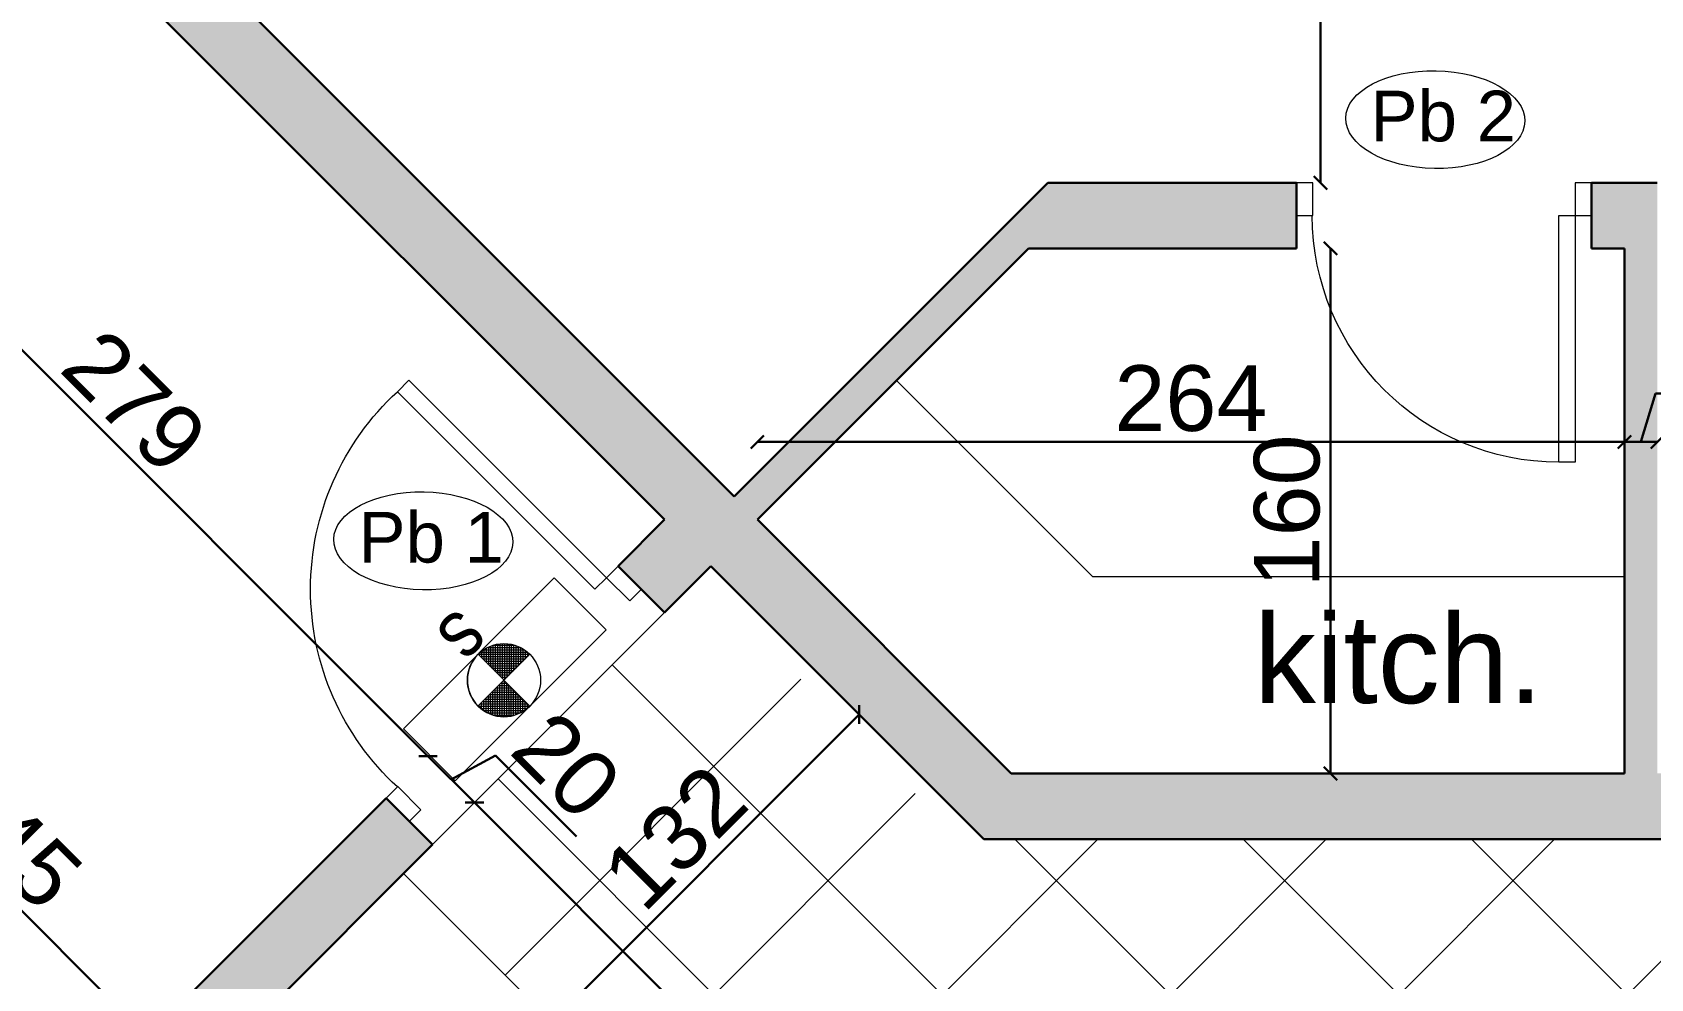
# Model space of a CAD drawing. Header units: millimetres. Extents: x 2804 to 3317, y 6834 to 7064.
# Drawn here: x 2854.183 to 2859.116, y 6898.802 to 6901.686 of the extents above; entities that cross this region are included whole.
import ezdxf

# ---------------------------------------------------------------- set-up
doc = ezdxf.new("R2010")
doc.units = ezdxf.units.MM
doc.header["$PDMODE"] = 1
for name, color, linetype, lineweight in [('cotation', 3, 'Continuous', 30), ('Hachures', 8, 'Continuous', 20), ('Legende', 7, 'Continuous', 30), ('menuise', 50, 'Continuous', 18), ('SECURITE', 2, 'Continuous', 0), ('zin menuiserie', 150, 'Continuous', 5), ('Zin mur', 30, 'Continuous', 30), ('zin sanit', 150, 'Continuous', 5)]:
    doc.layers.add(name, color=color, linetype=linetype, lineweight=lineweight)
doc.layers.add('zin hatch mur', color=8, linetype='Continuous')
doc.layers.add('zin texte', color=33, linetype='Continuous')
doc.styles.add('ARIAL', font='arial.ttf')
doc.styles.add('PA3', font='arial.ttf', dxfattribs={"height": 3})
doc.styles.add('PsikTxtStyle', font='arial.ttf')
doc.styles.get("Standard").update_dxf_attribs({"font": 'arial.ttf'})
doc.dimstyles.new('cotation 100', dxfattribs={"dimtxt": 0.2, "dimasz": 0.04, "dimexe": 0, "dimexo": 0, "dimgap": 0.03, "dimtad": 1, "dimdec": 0, "dimlfac": 100, "dimdsep": 46, "dimtxsty": 'ARIAL', "dimblk": 'OBLIQUE', "dimcen": 0.09, "dimse1": 1, "dimse2": 1, "dimclrd": 256, "dimclre": 256, "dimclrt": 256, "dimadec": 3, "dimazin": 2, "dimtfac": 1, "dimtdec": 0, "dimtofl": 0, "dimtmove": 1, "dimatfit": 3, "dimfxl": 0, "dimtolj": 1, "dimtzin": 0, "dimlwd": -1, "dimlwe": -1, "dimarcsym": 0})

# ---------------------------------------------------------------- blocks, each defined once
blk = doc.blocks.new('P90')
at = {"ltscale": 0.005}
for p, q in [((-50, 751.6), (-100, 751.6)), ((-100, 751.6), (-100, 0)), ((-50, 0), (-50, 751.6)), ((-900, -100), (-900, 0)), ((-900, 0), (-850, 0)), ((-850, 0), (-850, -100)), ((-100, 0), (-50, 0)), ((-50, 0), (0, 0)), ((-50, -100), (-50, 0)), ((0, 0), (0, -100)), ((-850, -100), (-900, -100)), ((0, -100), (-50, -100))]:
    blk.add_line(p, q, dxfattribs=at)
blk.add_arc((-100, 0), 751.6, 90, 180, dxfattribs=at)
blk = doc.blocks.new('p100')
at = {"layer": 'zin menuiserie'}
for p, q in [((2868.5687, 7190.0269), (2868.5687, 7189.9769)), ((2868.6687, 7190.0269), (2868.5687, 7190.0269)), ((2868.6687, 7189.9769), (2868.6687, 7190.0269)), ((2868.5687, 7189.9769), (2868.6687, 7189.9769)), ((2868.6687, 7189.9769), (2869.5203, 7189.9769)), ((2868.6687, 7189.9269), (2868.6687, 7189.9769)), ((2869.5203, 7189.9769), (2869.5203, 7189.9269)), ((2869.5203, 7189.9269), (2868.6687, 7189.9269)), ((2868.6687, 7189.0769), (2868.5687, 7189.0769)), ((2868.5687, 7189.0769), (2868.5687, 7189.0269)), ((2868.6687, 7189.0269), (2868.6687, 7189.0769)), ((2868.5687, 7189.0269), (2868.6687, 7189.0269))]:
    blk.add_line(p, q, dxfattribs=at)
blk.add_arc((2868.7038, 7189.8919), 0.8173, 267.544, 2.456, dxfattribs=at)
blk = doc.blocks.new('_Oblique')
at = {"color": 0, "linetype": 'ByBlock', "lineweight": -2}
blk.add_line((-0.5, -0.5), (0.5, 0.5), dxfattribs=at)
blk = doc.blocks.new('*D157')
at = {"layer": 'cotation', "transparency": 16777216}
blk.add_line((2853.5091, 6899.6504), (2854.5346, 6898.6249), dxfattribs=at)
at = {"layer": 'Defpoints', "color": 0, "transparency": 16777216}
for p in [(2853.1109, 6899.2521), (2854.5346, 6898.6249), (2854.1364, 6898.2266)]:
    blk.add_point(p, dxfattribs=at)
at = {"layer": 'cotation', "transparency": 16777216, "xscale": 0.04, "yscale": 0.04, "zscale": 0.04}
for p, rotation in [((2853.5091, 6899.6504), 134.9999999994156), ((2854.5346, 6898.6249), 314.9999999994156)]:
    blk.add_blockref('_Oblique', p, dxfattribs=dict(at, rotation=rotation))
at = {"layer": 'cotation', "transparency": 16777216, "insert": (2854.1153, 6899.231), "char_height": 0.2, "attachment_point": 5, "rotation": 315, "style": 'ARIAL'}
blk.add_mtext('\\A1;145', dxfattribs=at)
blk = doc.blocks.new('*D161')
at = {"layer": 'cotation', "transparency": 16777216}
blk.add_line((2858.1095, 6905.7067), (2858.1095, 6901.2271), dxfattribs=at)
at = {"layer": 'Defpoints', "color": 0, "transparency": 16777216}
for p in [(2858.1095, 6905.7067), (2858.1095, 6901.2271), (2858.1223, 6901.2271)]:
    blk.add_point(p, dxfattribs=at)
at = {"layer": 'cotation', "transparency": 16777216, "xscale": 0.04, "yscale": 0.04, "zscale": 0.04}
for p, rotation in [((2858.1095, 6905.7067), 90), ((2858.1095, 6901.2271), 270)]:
    blk.add_blockref('_Oblique', p, dxfattribs=dict(at, rotation=rotation))
at = {"layer": 'cotation', "transparency": 16777216, "insert": (2857.9774, 6903.4669), "char_height": 0.2, "attachment_point": 5, "rotation": 90, "style": 'ARIAL'}
blk.add_mtext('\\A1;448', dxfattribs=at)
blk = doc.blocks.new('*D162')
at = {"layer": 'cotation', "transparency": 16777216}
blk.add_line((2858.1398, 6901.0271), (2858.1398, 6899.4271), dxfattribs=at)
at = {"layer": 'Defpoints', "color": 0, "transparency": 16777216}
for p in [(2858.1398, 6901.0271), (2858.1398, 6899.4271), (2858.1398, 6899.4271)]:
    blk.add_point(p, dxfattribs=at)
at = {"layer": 'cotation', "transparency": 16777216, "xscale": 0.04, "yscale": 0.04, "zscale": 0.04}
for p, rotation in [((2858.1398, 6901.0271), 90), ((2858.1398, 6899.4271), 270)]:
    blk.add_blockref('_Oblique', p, dxfattribs=dict(at, rotation=rotation))
at = {"layer": 'cotation', "transparency": 16777216, "insert": (2858.0077, 6900.2271), "char_height": 0.2, "attachment_point": 5, "rotation": 90, "style": 'ARIAL'}
blk.add_mtext('\\A1;160', dxfattribs=at)
blk = doc.blocks.new('*D172')
at = {"layer": 'cotation', "transparency": 16777216}
blk.add_line((2860.5158, 6894.353), (2855.5307, 6899.3381), dxfattribs=at)
at = {"layer": 'Defpoints', "color": 0, "transparency": 16777216}
for p in [(2855.5307, 6899.3381), (2855.3147, 6899.1221), (2860.2998, 6894.137)]:
    blk.add_point(p, dxfattribs=at)
at = {"layer": 'cotation', "transparency": 16777216, "xscale": 0.04, "yscale": 0.04, "zscale": 0.04}
for p, rotation in [((2855.5307, 6899.3381), 134.9999999998745), ((2860.5158, 6894.353), 314.9999999998745)]:
    blk.add_blockref('_Oblique', p, dxfattribs=dict(at, rotation=rotation))
at = {"layer": 'cotation', "transparency": 16777216, "insert": (2858.1166, 6896.9389), "char_height": 0.2, "attachment_point": 5, "rotation": 315, "style": 'ARIAL'}
blk.add_mtext('\\A1;705', dxfattribs=at)
blk = doc.blocks.new('*D173')
at = {"layer": 'cotation', "transparency": 16777216}
blk.add_line((2855.3892, 6899.4795), (2853.4137, 6901.455), dxfattribs=at)
at = {"layer": 'Defpoints', "color": 0, "transparency": 16777216}
for p in [(2853.4137, 6901.455), (2853.1109, 6901.1521), (2855.0319, 6899.1221)]:
    blk.add_point(p, dxfattribs=at)
at = {"layer": 'cotation', "transparency": 16777216, "xscale": 0.04, "yscale": 0.04, "zscale": 0.04}
for p, rotation in [((2853.4137, 6901.455), 135.0000000005856), ((2855.3892, 6899.4795), 315.0000000005855)]:
    blk.add_blockref('_Oblique', p, dxfattribs=dict(at, rotation=rotation))
at = {"layer": 'cotation', "transparency": 16777216, "insert": (2854.4949, 6900.5606), "char_height": 0.2, "attachment_point": 5, "rotation": 315, "style": 'ARIAL'}
blk.add_mtext('\\A1;279', dxfattribs=at)
blk = doc.blocks.new('*X298')
at = {"color": 0, "linetype": 'Continuous'}
for p, q in [((2123.93, 1390.31), (2124, 1390.38)), ((2133.9, 1380.42), (2123.94, 1390.38)), ((2123.98, 1389.47), (2124.89, 1390.38)), ((2132.98, 1380.46), (2123.98, 1389.46)), ((2124.08, 1388.69), (2125.77, 1390.38)), ((2124.23, 1387.96), (2126.66, 1390.38)), ((2124.43, 1387.27), (2127.54, 1390.38)), ((2124.67, 1386.63), (2128.43, 1390.38)), ((2133.9, 1381.3), (2124.82, 1390.38)), ((2124.94, 1386.01), (2129.31, 1390.38)), ((2125.25, 1385.44), (2130.19, 1390.38)), ((2125.58, 1384.89), (2131.08, 1390.38)), ((2133.9, 1382.19), (2125.71, 1390.38)), ((2125.95, 1384.37), (2131.96, 1390.38)), ((2126.34, 1383.88), (2132.85, 1390.38)), ((2133.9, 1383.07), (2126.59, 1390.38)), ((2126.77, 1383.42), (2133.73, 1390.39)), ((2127.22, 1382.99), (2133.9, 1389.67)), ((2133.9, 1383.95), (2127.47, 1390.38)), ((2133.9, 1384.84), (2128.36, 1390.38)), ((2133.9, 1385.72), (2129.24, 1390.38)), ((2133.9, 1386.61), (2130.12, 1390.38)), ((2133.9, 1387.49), (2131.01, 1390.38)), ((2133.9, 1388.37), (2131.89, 1390.38)), ((2133.9, 1389.26), (2132.77, 1390.38)), ((2133.9, 1390.14), (2133.66, 1390.39)), ((2131.95, 1380.61), (2124.13, 1388.42)), ((2130.74, 1380.93), (2124.45, 1387.22)), ((2129.19, 1381.6), (2125.12, 1385.66)), ((2127.7, 1382.58), (2133.9, 1388.79)), ((2128.2, 1382.2), (2133.9, 1387.9)), ((2128.74, 1381.86), (2133.9, 1387.02)), ((2129.3, 1381.54), (2133.9, 1386.14)), ((2129.9, 1381.25), (2133.9, 1385.25)), ((2130.53, 1381), (2133.9, 1384.37)), ((2131.2, 1380.79), (2133.9, 1383.48)), ((2131.91, 1380.61), (2133.9, 1382.6)), ((2132.67, 1380.49), (2133.9, 1381.72)), ((2133.49, 1380.42), (2133.9, 1380.83))]:
    blk.add_line(p, q, dxfattribs=at)
blk = doc.blocks.new('sec 3eme')
at = {"layer": 'SECURITE', "color": 252, "true_color": 0x939598}
for p, q in [((2823.0858, 6887.6852, 1.3959), (2823.5457, 6888.1451, 1.3959)), ((2823.0858, 6887.6852, 1.3959), (2823.5457, 6888.1451, 1.3959)), ((2823.5457, 6888.1451, 1.3959), (2823.7039, 6887.9869, 1.3959)), ((2823.5457, 6888.1451, 1.3959), (2823.7039, 6887.9869, 1.3959)), ((2823.7039, 6887.9869, 1.3959), (2823.244, 6887.527, 1.3959)), ((2823.7039, 6887.9869, 1.3959), (2823.244, 6887.527, 1.3959)), ((2823.4713, 6887.7548, 1.3959), (2823.3136, 6887.9125, 1.3959)), ((2823.4713, 6887.7548, 1.3959), (2823.3136, 6887.9125, 1.3959)), ((2823.4713, 6887.7548, 1.3959), (2823.3136, 6887.9125, 1.3959)), ((2823.4713, 6887.7548, 1.3959), (2823.3136, 6887.9125, 1.3959)), ((2823.4713, 6887.7548, 1.3959), (2823.3136, 6887.9125, 1.3959)), ((2823.4713, 6887.7548, 1.3959), (2823.3136, 6887.9125, 1.3959)), ((2823.4713, 6887.7548, 1.3959), (2823.3136, 6887.9125, 1.3959)), ((2823.4713, 6887.7548, 1.3959), (2823.3136, 6887.9125, 1.3959)), ((2823.4713, 6887.9125, 1.3959), (2823.3152, 6887.7563, 1.3959)), ((2823.4713, 6887.9125, 1.3959), (2823.3152, 6887.7563, 1.3959)), ((2823.244, 6887.527, 1.3959), (2823.0858, 6887.6852, 1.3959)), ((2823.244, 6887.527, 1.3959), (2823.0858, 6887.6852, 1.3959))]:
    blk.add_line(p, q, dxfattribs=at)
blk.add_circle((2823.3924, 6887.8337, 1.3959), 0.1115, dxfattribs=at)
blk.add_circle((2823.3924, 6887.8337, 1.3959), 0.1115, dxfattribs=at)
for start, end in [(135, 225), (135, 225), (135, 225), (135, 225), (135, 225), (135, 225), (225, 315), (225, 315), (225, 315), (225, 315), (225, 315), (225, 315)]:
    blk.add_arc((2823.3924, 6887.8337, 1.3959), 0.1115, start, end, dxfattribs=at)
at = {"layer": 'SECURITE', "color": 252, "true_color": 0x939598, "extrusion": (0, 0, -1)}
for p, xscale, yscale, zscale, rotation in [((-2829.2738, 6915.7112, -1.3959), -0.01118662049062553, 0.01118662042579673, 0.01118662047361531, 135.0000000000002), ((-2829.2738, 6915.7112, -1.3959), -0.01118662049062553, 0.01118662042579673, 0.01118662047361531, 135.0000000000002), ((-2829.2925, 6859.96, -1.3959), 0.01118662045994821, 0.01118662045994821, 0.01118662045994821, 44.96149107211253), ((-2829.2925, 6859.96, -1.3959), 0.01118662045994821, 0.01118662045994821, 0.01118662045994821, 44.96149107211253)]:
    blk.add_blockref('*X298', p, dxfattribs=dict(at, xscale=xscale, yscale=yscale, zscale=zscale, rotation=rotation))
at = {"layer": 'SECURITE', "color": 252, "true_color": 0x939598, "xscale": 0.01118662049062553, "yscale": 0.01118662049062553, "zscale": 0.01118662049062553, "rotation": 224.9999999999999}
blk.add_blockref('*X298', (2829.2738, 6915.7112, 1.3959), dxfattribs=at)
blk.add_blockref('*X298', (2829.2738, 6915.7112, 1.3959), dxfattribs=at)
at = {"layer": 'SECURITE', "color": 252, "true_color": 0x939598, "style": 'PA3', "text_generation_flag": 6, "width": 0.85}
blk.add_text('s', height=0.176, rotation=45, dxfattribs=at).set_placement((2823.2512, 6888.0576, 1.3959))
blk = doc.blocks.new('*D827')
at = {"layer": 'cotation', "transparency": 16777216}
for p, q in [((2859.0859, 6900.4374), (2859.13, 6900.5845)), ((2859.13, 6900.5845), (2859.457, 6900.5845)), ((2859.1359, 6900.4374), (2859.0359, 6900.4374))]:
    blk.add_line(p, q, dxfattribs=at)
at = {"layer": 'Defpoints', "color": 0, "transparency": 16777216}
for p in [(2859.0359, 6900.4374), (2859.0359, 6899.4271), (2859.1359, 6899.4271)]:
    blk.add_point(p, dxfattribs=at)
at = {"layer": 'cotation', "transparency": 16777216, "xscale": 0.04, "yscale": 0.04, "zscale": 0.04, "rotation": 180}
blk.add_blockref('_Oblique', (2859.0359, 6900.4374), dxfattribs=at)
at = {"layer": 'cotation', "transparency": 16777216, "xscale": 0.04, "yscale": 0.04, "zscale": 0.04}
blk.add_blockref('_Oblique', (2859.1359, 6900.4374), dxfattribs=at)
at = {"layer": 'cotation', "transparency": 16777216, "insert": (2859.2935, 6900.7166), "char_height": 0.2, "attachment_point": 5, "style": 'ARIAL'}
blk.add_mtext('\\A1;10', dxfattribs=at)
blk = doc.blocks.new('*D828')
at = {"layer": 'cotation', "transparency": 16777216}
blk.add_line((2859.0359, 6900.4374), (2856.3931, 6900.4374), dxfattribs=at)
at = {"layer": 'Defpoints', "color": 0, "transparency": 16777216}
for p in [(2856.3931, 6900.4374), (2856.3931, 6900.2005), (2859.0359, 6899.4271)]:
    blk.add_point(p, dxfattribs=at)
at = {"layer": 'cotation', "transparency": 16777216, "xscale": 0.04, "yscale": 0.04, "zscale": 0.04, "rotation": 180}
blk.add_blockref('_Oblique', (2856.3931, 6900.4374), dxfattribs=at)
at = {"layer": 'cotation', "transparency": 16777216, "xscale": 0.04, "yscale": 0.04, "zscale": 0.04}
blk.add_blockref('_Oblique', (2859.0359, 6900.4374), dxfattribs=at)
at = {"layer": 'cotation', "transparency": 16777216, "insert": (2857.7145, 6900.5695), "char_height": 0.2, "attachment_point": 5, "style": 'ARIAL'}
blk.add_mtext('\\A1;264', dxfattribs=at)
blk = doc.blocks.new('*D849')
at = {"layer": 'cotation', "transparency": 16777216}
for p, q in [((2855.3892, 6899.4795), (2855.5307, 6899.3381)), ((2855.46, 6899.4088), (2855.5952, 6899.4816)), ((2855.5952, 6899.4816), (2855.8421, 6899.2347))]:
    blk.add_line(p, q, dxfattribs=at)
at = {"layer": 'Defpoints', "color": 0, "transparency": 16777216}
for p in [(2855.5307, 6899.3381), (2855.4031, 6899.2105), (2855.0319, 6899.1221)]:
    blk.add_point(p, dxfattribs=at)
at = {"layer": 'cotation', "transparency": 16777216, "xscale": 0.04, "yscale": 0.04, "zscale": 0.04}
for p, rotation in [((2855.3892, 6899.4795), 135.0000000005856), ((2855.5307, 6899.3381), 315.0000000005855)]:
    blk.add_blockref('_Oblique', p, dxfattribs=dict(at, rotation=rotation))
at = {"layer": 'cotation', "transparency": 16777216, "insert": (2855.8121, 6899.4515), "char_height": 0.2, "attachment_point": 5, "rotation": 315, "style": 'ARIAL'}
blk.add_mtext('\\A1;20', dxfattribs=at)
blk = doc.blocks.new('*D851')
at = {"layer": 'cotation', "transparency": 16777216}
blk.add_line((2855.7669, 6898.67), (2856.7038, 6899.6069), dxfattribs=at)
at = {"layer": 'Defpoints', "color": 0, "transparency": 16777216}
for p in [(2856.2516, 6900.059), (2856.7038, 6899.6069), (2856.1986, 6898.2382)]:
    blk.add_point(p, dxfattribs=at)
at = {"layer": 'cotation', "transparency": 16777216, "xscale": 0.04, "yscale": 0.04, "zscale": 0.04}
for p, rotation in [((2856.7038, 6899.6069), 44.99999999974061), ((2855.7669, 6898.67), 224.9999999997406)]:
    blk.add_blockref('_Oblique', p, dxfattribs=dict(at, rotation=rotation))
at = {"layer": 'cotation', "transparency": 16777216, "insert": (2856.1419, 6899.2319), "char_height": 0.2, "attachment_point": 5, "rotation": 45, "style": 'ARIAL'}
blk.add_mtext('\\A1;132', dxfattribs=at)
blk = doc.blocks.new('pb0')
at = {"layer": 'menuise'}
blk.add_ellipse((2855.0311, 6939.4854), major_axis=(-0.2729, 0.0047), ratio=0.546469, start_param=-1.570796, end_param=4.712389, dxfattribs=at)
at = {"layer": 'menuise', "insert": (2854.8334, 6939.5736), "char_height": 0.1544, "width": 2.341262, "attachment_point": 1, "style": 'PsikTxtStyle'}
blk.add_mtext('Pb 1', dxfattribs=at)
blk = doc.blocks.new('pb1')
at = {"layer": 'menuise'}
blk.add_ellipse((2979.6383, 6941.2136), major_axis=(-0.2729, 0.0047), ratio=0.546469, start_param=-1.570796, end_param=4.712389, dxfattribs=at)
at = {"layer": 'menuise', "insert": (2979.4407, 6941.3018), "char_height": 0.1544, "width": 2.341262, "attachment_point": 1, "style": 'PsikTxtStyle'}
blk.add_mtext('Pb 2', dxfattribs=at)

msp = doc.modelspace()

# ---------------------------------------------------------------- hatches: boundary and pattern name
at = {"layer": 'Hachures'}
h = msp.add_hatch(dxfattribs=at)
h.set_pattern_fill('ANSI37', color=256, scale=0.155)
h.set_pattern_definition([(45, (0, -71.3858), (-0.347984925, 0.347984925), []), (135, (0, -71.3858), (-0.347984925, -0.347984925), [])])
h.paths.add_polyline_path([(2861.2367, 6895.0739), (2860.2998, 6894.137), (2855.3147, 6899.1221), (2856.2163, 6900.0237), (2857.0129, 6899.2271), (2860.5109, 6899.2271), (2860.5109, 6895.7998)])
at = {"layer": 'zin hatch mur'}
h = msp.add_hatch(color=256, dxfattribs=at)
h.dxf.hatch_style = 1
h.paths.add_polyline_path([(2856.1192, 6906.1517), (2854.5128, 6906.1468), (2854.511, 6906.1466), (2854.5109, 6905.5024), (2854.5109, 6905.5043), (2854.5109, 6901.7998), (2856.1102, 6900.2005), (2855.9688, 6900.059), (2856.1102, 6899.9176), (2856.2516, 6900.059), (2857.0836, 6899.2271), (2859.3734, 6899.2271), (2859.3734, 6899.4271), (2859.1359, 6899.4271), (2859.1359, 6901.2271), (2858.9359, 6901.2271), (2858.9359, 6901.0271), (2859.0359, 6901.0271), (2859.0359, 6899.4271), (2857.1664, 6899.4271), (2856.3931, 6900.2005), (2857.2197, 6901.0271), (2858.0359, 6901.0271), (2858.0359, 6901.2271), (2857.2783, 6901.2271), (2856.3224, 6900.2712), (2854.7109, 6901.8826), (2854.7116, 6905.6975), (2856.1179, 6905.7017)])
h = msp.add_hatch(color=256, dxfattribs=at)
h.dxf.hatch_style = 1
h.paths.add_polyline_path([(2851.8746, 6896.4271), (2851.5582, 6896.4271), (2851.5582, 6896.0771), (2851.7296, 6896.0771), (2851.858, 6895.9488), (2852.3369, 6896.4271)])
h.paths.add_polyline_path([(2849.4632, 6896.4271), (2849.0632, 6896.4271), (2849.0632, 6896.0771), (2849.4632, 6896.0771)])
h.paths.add_polyline_path([(2851.9997, 6895.8071), (2852.7068, 6896.5142), (2852.7775, 6896.4435), (2853.025, 6896.691), (2852.9543, 6896.7617), (2855.4031, 6899.2105), (2855.2617, 6899.3519), (2851.8583, 6895.9485)])

# ---------------------------------------------------------------- linework, layer by layer
at = {"layer": 'Hachures'}
for p, q in [((2856.1102, 6899.9176), (2855.4031, 6899.2105)), ((2856.1986, 6898.2382), (2855.3147, 6899.1221))]:
    msp.add_line(p, q, dxfattribs=at)
at = {"layer": 'Zin mur'}
for p, q in [((2856.3224, 6900.2712), (2854.7109, 6901.8826)), ((2856.1102, 6900.2005), (2854.5109, 6901.7998)), ((2856.3224, 6900.2712), (2857.2783, 6901.2271)), ((2858.0359, 6901.2271), (2857.2783, 6901.2271)), ((2858.0359, 6901.2271), (2858.0359, 6901.0271)), ((2859.1359, 6901.2271), (2858.9359, 6901.2271)), ((2858.9359, 6901.2271), (2858.9359, 6901.0271)), ((2856.3931, 6900.2005), (2857.2197, 6901.0271)), ((2858.0359, 6901.0271), (2857.2197, 6901.0271)), ((2859.0359, 6901.0271), (2858.9359, 6901.0271)), ((2859.0359, 6901.0271), (2859.0359, 6899.4271)), ((2855.9688, 6900.059), (2856.1102, 6900.2005)), ((2857.1664, 6899.4271), (2856.3931, 6900.2005)), ((2856.1102, 6899.9176), (2855.9688, 6900.059)), ((2856.1102, 6899.9176), (2856.2516, 6900.059)), ((2856.2516, 6900.059), (2857.0836, 6899.2271)), ((2857.1664, 6899.4271), (2859.0359, 6899.4271)), ((2852.3369, 6896.4271), (2855.2617, 6899.3519)), ((2855.4031, 6899.2105), (2855.2617, 6899.3519)), ((2852.9543, 6896.7617), (2855.4031, 6899.2105)), ((2857.0836, 6899.2271), (2859.3734, 6899.2271))]:
    msp.add_line(p, q, dxfattribs=at)
at = {"layer": 'zin sanit'}
for q in [(2856.8173, 6900.6247), (2859.0359, 6900.0271)]:
    msp.add_line((2857.4149, 6900.0271), q, dxfattribs=at)

# ---------------------------------------------------------------- block references
at = {"layer": 'cotation'}
for name, p in [('pb1', (-121.1791, -39.794)), ('pb0', (0.3436, -39.3494))]:
    msp.add_blockref(name, p, dxfattribs=at)
at = {"layer": 'Legende'}
msp.add_blockref('sec 3eme', (32.2283, 11.8777), dxfattribs=at)
at = {"layer": 'zin menuiserie', "xscale": -0.001, "yscale": 0.001, "zscale": 0.001, "rotation": 180}
msp.add_blockref('P90', (2858.9359, 6901.1271), dxfattribs=at)
at = {"layer": 'Zin mur', "xscale": -1, "rotation": 315.0000000001784}
msp.add_blockref('p100', (-199.6929, -212.5129), dxfattribs=at)

# ---------------------------------------------------------------- texts
at = {"layer": 'zin texte', "insert": (2857.9069, 6899.9115), "char_height": 0.27, "attachment_point": 1}
msp.add_mtext_dynamic_manual_height_columns('kitch.', width=34.103171, gutter_width=12.5, heights=[0], dxfattribs=at)

# ---------------------------------------------------------------- dimensions: what is measured, and where the dimension line sits
at = {"layer": 'cotation'}
for base, p1, p2, angle, picture, middle in [((2858.1095, 6901.2271), (2858.1095, 6905.7067), (2858.1223, 6901.2271), 90, '*D161', (2857.9774, 6903.4669)), ((2853.4137, 6901.455), (2855.0319, 6899.1221), (2853.1109, 6901.1521), 315, '*D173', (2854.4949, 6900.5606)), ((2856.7038, 6899.6069), (2856.1986, 6898.2382), (2856.2516, 6900.059), 45, '*D851', (2856.1419, 6899.2319)), ((2855.5307, 6899.3381), (2855.0319, 6899.1221), (2855.4031, 6899.2105), 315, '*D849', (2855.7098, 6899.5538))]:
    dim = msp.add_linear_dim(base=base, p1=p1, p2=p2, angle=angle, dimstyle='cotation 100', dxfattribs=at)
    dim.commit()
    dim.dimension.update_dxf_attribs({"geometry": picture, "text_midpoint": middle})
for p1, p2, distance, picture, middle in [((2858.1398, 6901.0271), (2858.1398, 6899.4271), 0, '*D162', (2858.0077, 6900.2271)), ((2853.1109, 6899.2521), (2854.1364, 6898.2266), 0.5632, '*D157', (2854.1153, 6899.231)), ((2860.2998, 6894.137), (2855.3147, 6899.1221), -0.3054, '*D172', (2858.1166, 6896.9389))]:
    dim = msp.add_aligned_dim(p1=p1, p2=p2, distance=distance, dimstyle='cotation 100', dxfattribs=at)
    dim.commit()
    dim.dimension.update_dxf_attribs({"geometry": picture, "text_midpoint": middle})
for base, p1, p2, picture, middle in [((2859.0359, 6900.4374), (2859.1359, 6899.4271), (2859.0359, 6899.4271), '*D827', (2859.16, 6900.7166)), ((2856.3931, 6900.4374), (2859.0359, 6899.4271), (2856.3931, 6900.2005), '*D828', (2857.7145, 6900.5695))]:
    dim = msp.add_linear_dim(base=base, p1=p1, p2=p2, dimstyle='cotation 100', dxfattribs=at)
    dim.commit()
    dim.dimension.update_dxf_attribs({"geometry": picture, "text_midpoint": middle})

doc.saveas('drawing.dxf')
